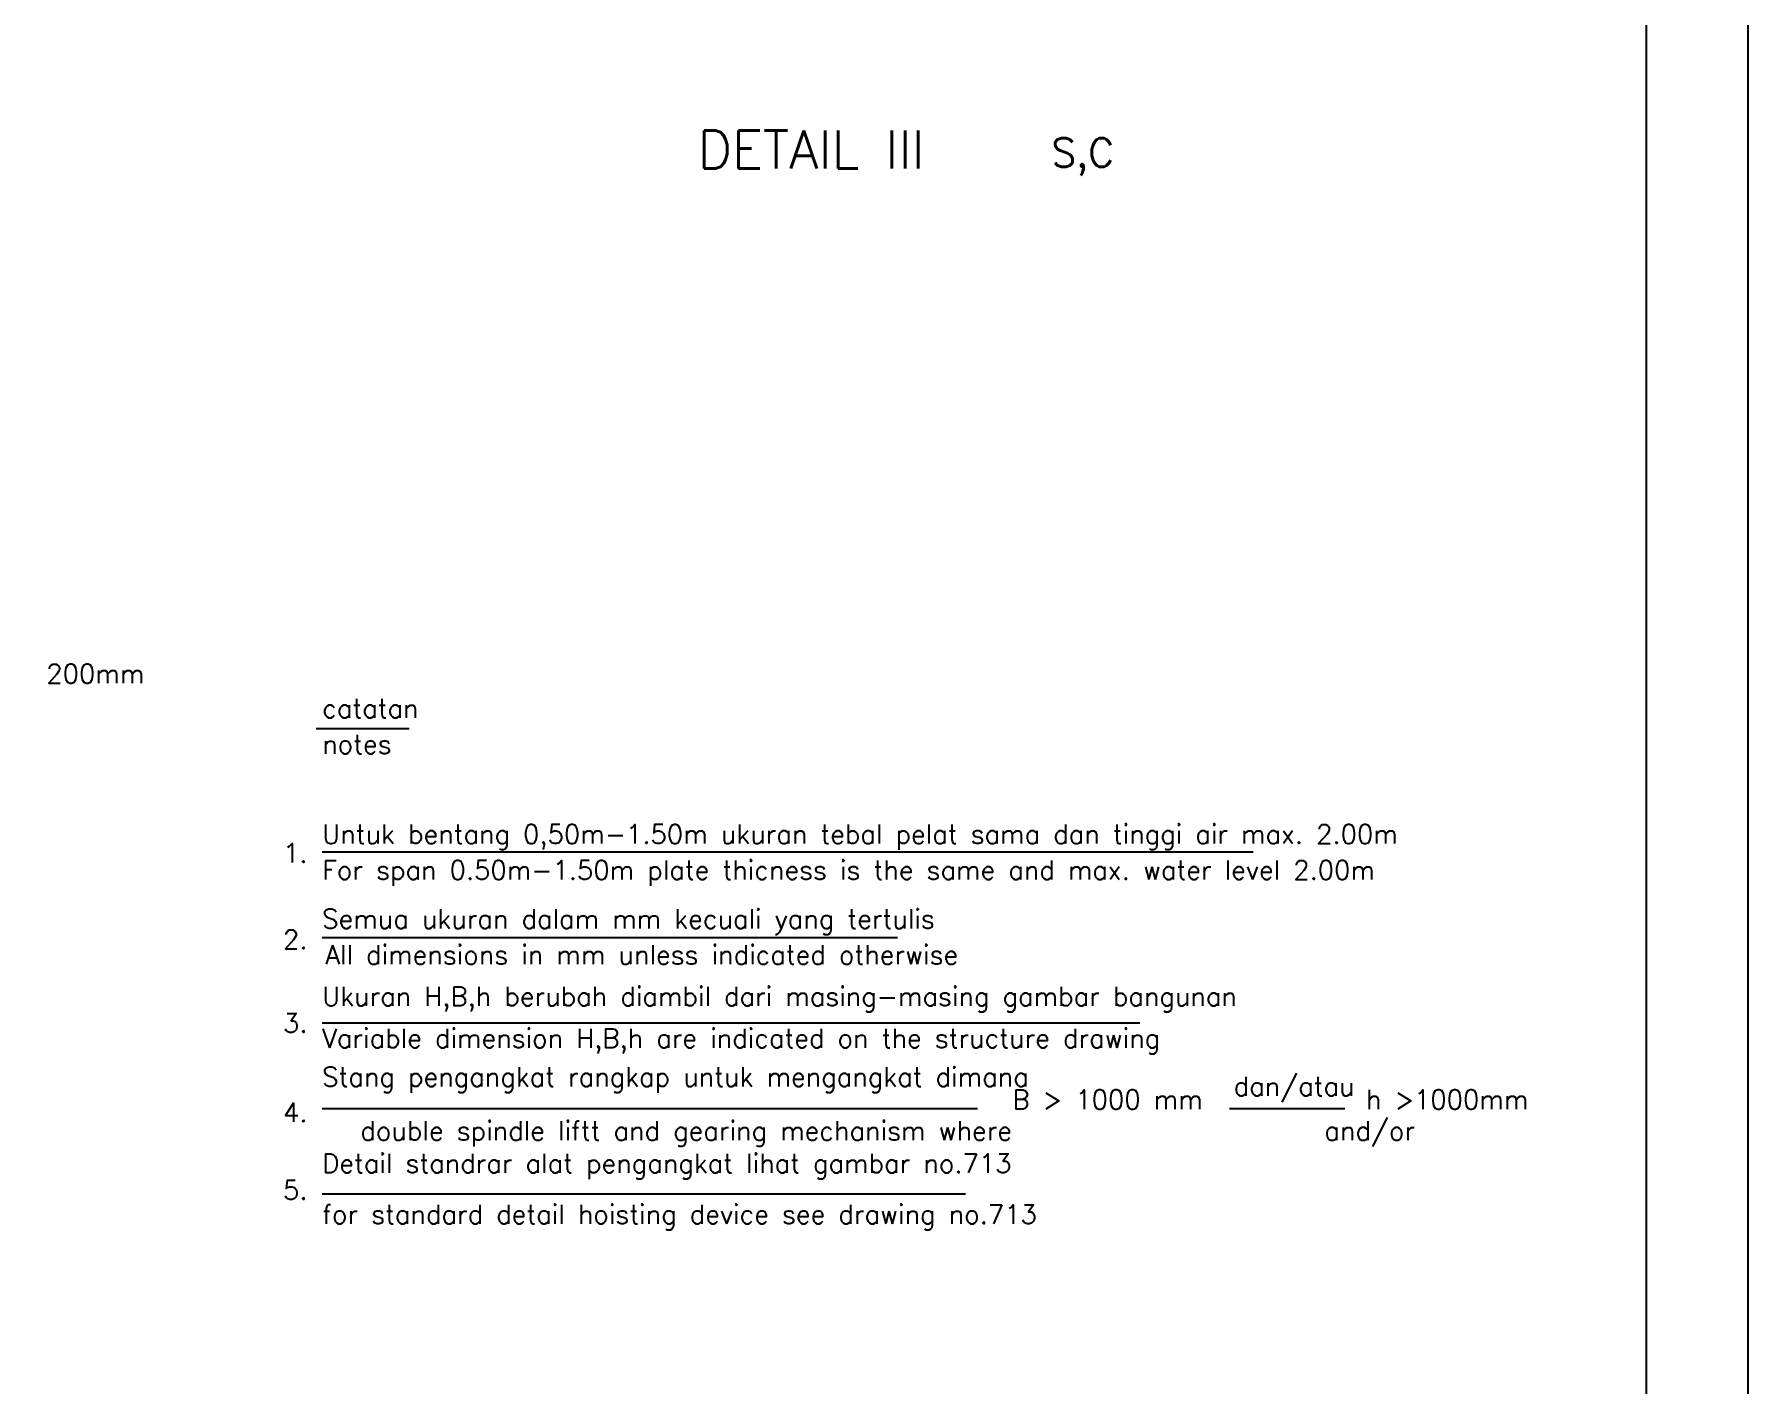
# Model space of a CAD drawing. Header units: metres. Extents: x 444 to 3227, y -3167 to -392.
# Drawn here: x 1126.9 to 1295.4, y -2138.3 to -2005.4 of the extents above; entities that cross this region are included whole.
import ezdxf

# ---------------------------------------------------------------- set-up
doc = ezdxf.new("R2010")
doc.units = ezdxf.units.M
doc.layers.add('KOP', color=7, linetype='CONTINUOUS')
doc.layers.add('TEX', color=7, linetype='CONTINUOUS')
doc.styles.get("Standard").update_dxf_attribs({"font": 'Simplex.shx', "height": 2.5})

msp = doc.modelspace()

# ---------------------------------------------------------------- linework, layer by layer
at = {"layer": 'KOP', "color": 9}
msp.add_lwpolyline([(1295.44967, -1823.51517), (1295.44967, -2417.51517), (454.44967, -2417.51517), (454.44967, -1823.51517)], close=True, dxfattribs=at)
at = {"layer": 'KOP', "color": 130}
msp.add_lwpolyline([(504.44967, -2407.51517), (504.44967, -1833.51517), (1285.44967, -1833.51517), (1285.44967, -2407.51517)], close=True, dxfattribs=at)
at = {"layer": 'TEX', "color": 2}
for p, q in [((1154.59231, -2073.69313), (1163.74734, -2073.69313)), ((1155.18503, -2085.83133), (1246.78517, -2085.83133)), ((1155.18503, -2094.24351), (1211.80325, -2094.24351)), ((1155.18503, -2102.65568), (1235.62295, -2102.65568)), ((1155.18503, -2111.06785), (1219.66164, -2111.06785)), ((1244.45532, -2111.06785), (1255.79909, -2111.06785)), ((1155.18503, -2119.48003), (1218.48325, -2119.48003))]:
    msp.add_line(p, q, dxfattribs=at)

# ---------------------------------------------------------------- texts
for s, height, p in [('DETAIL III', 3.75, (1192.12803, -2018.59324)), ('S,C', 2.8125, (1226.95056, -2018.41955)), ('200mm', 1.875, (1128.05047, -2069.22864)), ('catatan', 1.875, (1155.18503, -2072.6441)), ('notes', 1.875, (1155.18503, -2076.17321)), ('Untuk bentang 0,50m-1.50m ukuran tebal pelat sama dan tinggi air max. 2.00m', 1.875, (1155.18882, -2085.01334)), ('1.', 1.875, (1151.33612, -2086.87086)), ('For span 0.50m-1.50m plate thicness is the same and max. water level 2.00m', 1.875, (1155.18882, -2088.54815)), ('Semua ukuran dalam mm kecuali yang tertulis', 1.875, (1155.18882, -2093.35447)), ('2.', 1.875, (1151.33612, -2095.38177)), ('All dimensions in mm unless indicated otherwise', 1.875, (1155.48518, -2096.88358)), ('Ukuran H,B,h berubah diambil dari masing-masing gambar bangunan', 1.875, (1155.18882, -2100.97722)), ('3.', 1.875, (1151.33612, -2103.59663)), ('Variable dimension H,B,h are indicated on the structure drawing', 1.875, (1155.18882, -2105.09844)), ('Stang pengangkat rangkap untuk mengangkat dimana', 1.875, (1155.18882, -2108.89603)), ('dan/atau', 1.875, (1244.86872, -2109.8217)), ('4.', 1.875, (1151.33612, -2112.40359)), ('B > 1000 mm', 1.875, (1223.10081, -2111.12927)), ('h >1000mm', 1.875, (1257.87362, -2111.12927)), ('double spindle liftt and gearing mechanism where                  and/or', 1.875, (1158.94081, -2114.20146)), ('Detail standrar alat pengangkat lihat gambar no.713', 1.875, (1155.18882, -2117.40694)), ('5.', 1.875, (1151.33612, -2120.02635)), ('for standard detail hoisting device see drawing no.713', 1.875, (1155.18882, -2122.41632))]:
    msp.add_text(s, height=height, dxfattribs=at).set_placement(p)

doc.saveas('drawing.dxf')
